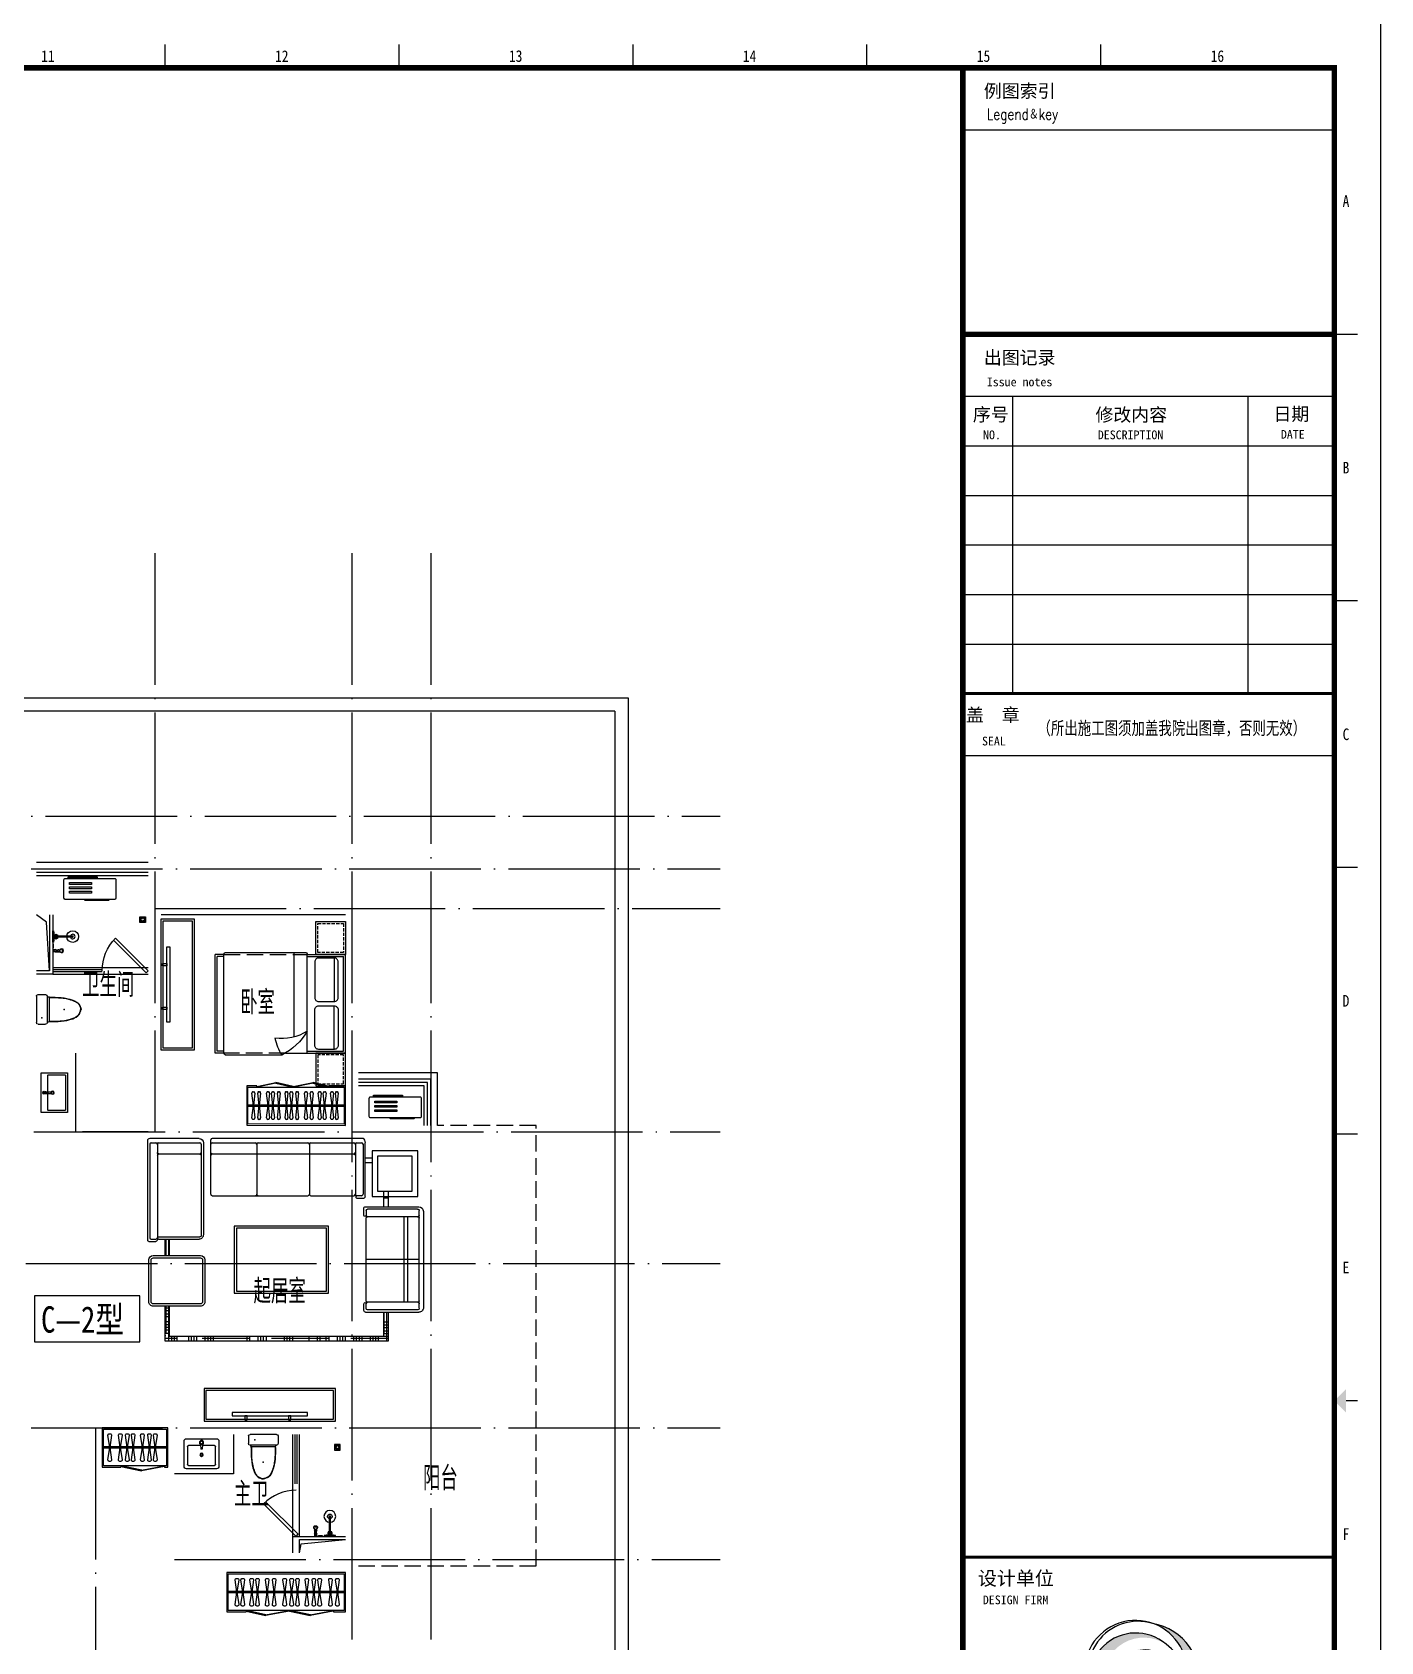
# Model space of a CAD drawing. Extents: x 921942 to 1159542, y -958603 to -790785.
# Drawn here: x 1020228 to 1040742, y -899172 to -874694 of the extents above; entities that cross this region are included whole.
import ezdxf
from ezdxf.enums import TextEntityAlignment as Align

# ---------------------------------------------------------------- set-up
doc = ezdxf.new("R2010")
doc.units = 0
doc.header["$LTSCALE"] = 1000
doc.header["$MEASUREMENT"] = 0
doc.linetypes.add('DASH', pattern=[0.35, 0.25, -0.1])
doc.linetypes.add('DOTE', pattern=[2.42, 2, -0.2, 0.02, -0.2])
doc.layers.get('0').update_dxf_attribs({"linetype": 'CONTINUOUS'})
for name, color, linetype in [('BALCONY', 6, 'CONTINUOUS'), ('DOTE', 1, 'DOTE'), ('FACE', 2, 'CONTINUOUS'), ('PUB_TEXT', 7, 'CONTINUOUS'), ('TT', 7, 'CONTINUOUS'), ('WINDOW', 4, 'CONTINUOUS'), ('厨卫', 8, 'CONTINUOUS'), ('图框', 255, 'CONTINUOUS'), ('家具', 8, 'CONTINUOUS'), ('看线', 2, 'CONTINUOUS'), ('空调', 8, 'CONTINUOUS'), ('管道', 8, 'CONTINUOUS'), ('造型墙', 55, 'CONTINUOUS')]:
    doc.layers.add(name, color=color, linetype=linetype)
doc.styles.add('SHEET1', font='romanc.shx', dxfattribs={"width": 0.65, "bigfont": 'tssdchn.shx'})
doc.styles.get("Standard").update_dxf_attribs({"font": 'GBENOR', "bigfont": 'GBCBIG'})
doc.styles.add('TKZ1', font='SIMHEI.TTF', dxfattribs={"width": 0.7})
doc.styles.add('图签栏', font='SimSun.ttf')
doc.styles.add('黑体', font='SIMHEI.TTF', dxfattribs={"width": 0.8})

# ---------------------------------------------------------------- blocks, each defined once
blk = doc.blocks.new('sderg fhfgjghj')
at = {"layer": '家具'}
blk.add_line((934, 186), (934, 206), dxfattribs=at)
at = {"layer": '家具', "color": 8}
for p, q in [((-553, -83), (1212, -84)), ((-553, -103), (1212, -104))]:
    blk.add_line(p, q, dxfattribs=at)
at = {"layer": '家具'}
for points in [[(-388, 196), (-40, 259), (-39, 250), (-386, 187)], [(276, 196), (-40, 259), (-42, 250), (274, 187)], [(278, 196), (640, 259), (642, 249), (280, 186)], [(934, 196), (640, 259), (638, 249), (932, 186)]]:
    blk.add_lwpolyline(points, close=True, dxfattribs=at)
for points in [[(-390, 187), (-390, 207), (-573, 207), (-573, -393), (1232, -394), (1232, 206), (934, 206)], [(-388, 187), (934, 186), (1212, 186), (1212, -374), (-553, -373), (-553, 187), (-388, 187)]]:
    blk.add_lwpolyline(points, dxfattribs=at)
at = {"layer": '家具', "color": 8}
for points in [[(-479, -280), (-452, -93), (-479, 93, -0.459921), (-459, 117), (-445, 117, -0.459921), (-425, 93), (-452, -93), (-425, -280, -0.459921), (-445, -303), (-459, -303, -0.459921)], [(-372, -280), (-346, -93), (-372, 93, -0.459921), (-353, 117), (-338, 117, -0.459921), (-319, 93), (-346, -93), (-319, -280, -0.459921), (-338, -303), (-353, -303, -0.459921)], [(-209, -280), (-182, -93), (-209, 93, -0.459921), (-189, 117), (-175, 117, -0.459921), (-155, 93), (-182, -93), (-155, -280, -0.459921), (-175, -303), (-189, -303, -0.459921)], [(-120, -280), (-93, -93), (-120, 93, -0.459921), (-100, 117), (-86, 117, -0.459921), (-66, 93), (-93, -93), (-66, -280, -0.459921), (-86, -303), (-100, -303, -0.459921)], [(-13, -280), (13, -93), (-13, 93, -0.459921), (6, 117), (21, 117, -0.459921), (40, 93), (13, -93), (40, -280, -0.459921), (21, -303), (6, -303, -0.459921)], [(128, -280), (155, -93), (128, 93, -0.459921), (148, 117), (162, 117, -0.459921), (182, 93), (155, -93), (182, -280, -0.459921), (162, -303), (148, -303, -0.459921)], [(217, -280), (244, -93), (217, 93, -0.459921), (236, 117), (251, 117, -0.459921), (270, 93), (244, -93), (270, -280, -0.459921), (251, -303), (236, -303, -0.459921)], [(323, -280), (350, -93), (323, 93, -0.459921), (343, 117), (357, 117, -0.459921), (377, 93), (350, -93), (377, -280, -0.459921), (357, -303), (343, -303, -0.459921)], [(483, -280), (510, -93), (483, 93, -0.459921), (503, 117), (518, 117, -0.459921), (537, 93), (510, -93), (537, -280, -0.459921), (518, -303), (503, -303, -0.459921)], [(590, -280), (617, -93), (590, 93, -0.459921), (610, 117), (624, 117, -0.459921), (644, 93), (617, -93), (644, -280, -0.459921), (624, -303), (610, -303, -0.459921)], [(737, -280), (764, -93), (737, 93, -0.459921), (757, 117), (771, 117, -0.459921), (791, 93), (764, -93), (791, -280, -0.459921), (771, -303), (757, -303, -0.459921)], [(826, -280), (852, -93), (826, 93, -0.459921), (845, 117), (860, 117, -0.459921), (879, 93), (852, -93), (879, -280, -0.459921), (860, -303), (845, -303, -0.459921)], [(961, -280), (988, -93), (961, 93, -0.459921), (981, 117), (995, 117, -0.459921), (1015, 93), (988, -93), (1015, -280, -0.459921), (995, -303), (981, -303, -0.459921)], [(1049, -280), (1076, -93), (1049, 93, -0.459921), (1069, 117), (1083, 117, -0.459921), (1103, 93), (1076, -93), (1103, -280, -0.459921), (1083, -303), (1069, -303, -0.459921)]]:
    blk.add_lwpolyline(points, format="xyb", close=True, dxfattribs=at)
blk = doc.blocks.new('asfsdgdfh')
at = {"layer": '厨卫'}
for p, q in [((-103, -121), (-103, -33)), ((-73, -121), (-73, -33))]:
    blk.add_line(p, q, dxfattribs=at)
blk.add_lwpolyline([(212, 214), (-388, 214), (-388, -186), (212, -186)], close=True, dxfattribs=at)
blk.add_lwpolyline([(-73, -86), (172, -86, 0.414214), (182, -76), (182, 174, 0.414214), (172, 184), (-348, 184, 0.414214), (-358, 174), (-358, -76, 0.414214), (-348, -86), (-103, -86)], format="xyb", dxfattribs=at)
for radius in [25, 20]:
    blk.add_circle((-88, -11), radius, dxfattribs=at)
for centre, radius, start, end in [((-88, -138), 23, 99.4881, 80.5119), ((-88, -138), 12.3, 106.4136, 73.5864), ((-88, -138), 10.7, 108.3951, 71.6049), ((218, -111), 310, 175.5082, 184.4918), ((-88, -87), 2.86, 0, 180), ((-88, -136), 2.86, 180, 0), ((-394, -111), 310, 355.5082, 4.4918)]:
    blk.add_arc(centre, radius, start, end, dxfattribs=at)
for centre in [(-88, -33), (-88, -42), (-88, -44)]:
    blk.add_ellipse(centre, major_axis=(-15.3, 0), ratio=0.448066, start_param=3.141593, end_param=6.283185, dxfattribs=at)
blk = doc.blocks.new('asfdgfhgfh')
at = {"layer": '厨卫', "lineweight": -3}
for p, q in [((-222, -50), (-222, -125)), ((-222, -72), (-192, -72)), ((-192, -50), (-192, -125)), ((-12, -37), (-12, -27)), ((4, -42), (4, -315)), ((14, -315), (14, -42)), ((31, -37), (31, -27))]:
    blk.add_line(p, q, dxfattribs=at)
at = {"layer": '厨卫', "color": 8}
for p, q in [((-6, -37), (-6, -27)), ((24, -34), (24, -27))]:
    blk.add_line(p, q, dxfattribs=at)
at = {"layer": '厨卫', "lineweight": -3}
for points in [[(-195, -40), (-195, -12), (-219, -12), (-219, -40)], [(-1, -27), (-46, -27), (-76, -22), (-76, -12)], [(-76, -12), (94, -12), (94, -22), (64, -27), (19, -27)], [(-19, -61), (-29, -61), (-29, -57), (-19, -57)], [(4, -82), (-19, -82), (-19, -37), (-6, -37)], [(24, -37), (37, -37), (37, -82), (14, -82)], [(37, -57), (47, -57), (47, -61), (37, -61)]]:
    blk.add_lwpolyline(points, dxfattribs=at)
for points in [[(-162, -12), (-162, -22), (-106, -22), (-106, -12)], [(40, -12), (40, -22), (-22, -22), (-22, -12)]]:
    blk.add_lwpolyline(points, close=True, dxfattribs=at)
at = {"layer": '厨卫', "color": 8}
for points in [[(4, -62), (-6, -62), (-6, -34), (-1, -34)], [(19, -34), (24, -34), (24, -62), (14, -62)]]:
    blk.add_lwpolyline(points, dxfattribs=at)
blk.add_lwpolyline([(19, -22), (19, -42), (-1, -42), (-1, -22)], close=True, dxfattribs=at)
for centre, radius in [((-207, -50), 15), ((-207, -99), 15), ((9, -315), 5)]:
    blk.add_circle(centre, radius, dxfattribs=at)
at = {"layer": '厨卫', "lineweight": -3}
blk.add_circle((9, -315), 89.5, dxfattribs=at)
for centre, start, end in [((-239, -119), 286.4181, 340.3267), ((-175, -119), 199.6733, 253.5819)]:
    blk.add_arc(centre, 17.7, start, end, dxfattribs=at)
at = {"layer": '厨卫', "color": 8}
for centre, radius, start, end in [((-207, -50), 17, 133.3359, 208.0725), ((-207, -99), 17, 151.9275, 28.0725), ((-207, -50), 17, 331.9275, 46.6641), ((9, -315), 35, 98.2132, 81.7868), ((9, -315), 9, 123.749, 56.251)]:
    blk.add_arc(centre, radius, start, end, dxfattribs=at)
at = {"layer": '厨卫', "lineweight": -3, "extrusion": (0, 0, -1)}
for centre, major_axis, ratio, start_param, end_param in [((-207, -147), (33.6, 0), 0.612909, -0.37962, 3.521213), ((-207, -138), (31.4, 0), 0.47884, -1.072899, 4.214492)]:
    blk.add_ellipse(centre, major_axis=major_axis, ratio=ratio, start_param=start_param, end_param=end_param, dxfattribs=at)
blk = doc.blocks.new('aswfdgdfh')
at = {"layer": '厨卫'}
blk.add_lwpolyline([(43, -43), (43, 43), (-43, 43), (-43, -43)], close=True, dxfattribs=at)
at = {"layer": '厨卫', "color": 8}
for points in [[(-33, 0), (-33, 1), (-17, 1), (-17, 0)], [(-24, 23), (-22, 24), (-11, 13), (-13, 12)], [(0, 33), (1, 33), (1, 17), (0, 17)], [(23, 24), (24, 22), (13, 11), (12, 13)], [(33, 0), (33, -1), (17, -1), (17, 0)], [(-23, -24), (-24, -22), (-13, -11), (-12, -13)], [(0, -33), (-1, -33), (-1, -17), (0, -17)], [(24, -23), (22, -24), (11, -13), (13, -12)]]:
    blk.add_lwpolyline(points, close=True, dxfattribs=at)
blk.add_circle((0, 0), 36.6, dxfattribs=at)
blk = doc.blocks.new('DR2045')
at = {"color": 0, "linetype": 'ByBlock'}
for p, q in [((0, 0), (-1.06, -1.06)), ((0, 0), (16.97, -16.97)), ((-1.06, -1.06), (15.91, -18.03))]:
    blk.add_line(p, q, dxfattribs=at)
blk.add_arc((0, 0), 24, 270, 315, dxfattribs=at)
blk = doc.blocks.new('asfdgfh')
at = {"layer": '厨卫', "ltscale": 100}
for p, q in [((-266, -207, 0), (-266, -92, 0)), ((159, -67, 0), (-241, -67, 0)), ((159, -232, 0), (-241, -232, 0)), ((145, -40, 0), (-228, -40, 0)), ((184, -207, 0), (184, -92, 0))]:
    blk.add_line(p, q, dxfattribs=at)
for centre, radius, start, end in [((-241, -92, 0), 25, 90, 180), ((-241, -207, 0), 25, 180, 270), ((-261, -39, 0), 33.7, 303.6157, 10.847), ((178, -39, 0), 33.9, 169.3113, 235.1347), ((159, -92, 0), 25, 0, 90), ((159, -207, 0), 25, 270, 0)]:
    blk.add_arc(centre, radius, start, end, dxfattribs=at)
for points, knots in [([(-227, -33, 0), (-227, 85, 0), (-226, 243, 0), (-137, 424, 0), (-69, 441, 0), (-41, 448, 0)], [0, 0, 0, 0, 355.24272, 473.249847, 556.576042, 556.576042, 556.576042, 556.576042]), ([(-222, -41, 0), (-222, -2, 0), (-222, 29, 0), (-220, 90, 0), (-219, 121, 0), (-213, 182, 0), (-208, 213, 0), (-198, 258, 0), (-194, 273, 0), (-187, 296, 0), (-184, 303, 0), (-180, 315, 0), (-179, 319, 0), (-176, 326, 0), (-174, 330, 0), (-170, 341, 0), (-167, 348, 0), (-160, 363, 0), (-156, 369, 0), (-148, 382, 0), (-143, 389, 0), (-134, 400, 0), (-129, 405, 0), (-121, 412, 0), (-118, 414, 0), (-112, 418, 0), (-109, 420, 0), (-102, 423, 0), (-99, 425, 0), (-92, 428, 0), (-89, 429, 0), (-78, 433, 0), (-71, 435, 0), (-56, 440, 0), (-48, 441, 0), (-40, 443, 0)], [0, 0, 0, 0, 92.762674, 92.762674, 185.525347, 185.525347, 278.288021, 278.288021, 324.669358, 324.669358, 347.860026, 347.860026, 359.45536, 359.45536, 371.050694, 371.050694, 394.241363, 394.241363, 417.432031, 417.432031, 440.6227, 440.6227, 463.813368, 463.813368, 475.408702, 475.408702, 487.004036, 487.004036, 498.599371, 498.599371, 510.194705, 510.194705, 533.385373, 533.385373, 556.576042, 556.576042, 556.576042, 556.576042]), ([(140, -40, 0), (140, -2, 0), (139, 29, 0), (138, 90, 0), (136, 121, 0), (130, 182, 0), (125, 213, 0), (115, 258, 0), (111, 273, 0), (104, 296, 0), (101, 303, 0), (97, 315, 0), (96, 319, 0), (93, 326, 0), (92, 330, 0), (87, 341, 0), (84, 348, 0), (77, 363, 0), (73, 369, 0), (65, 382, 0), (61, 389, 0), (51, 400, 0), (46, 405, 0), (38, 412, 0), (35, 414, 0), (29, 418, 0), (26, 420, 0), (20, 423, 0), (16, 425, 0), (10, 428, 0), (6, 429, 0), (-4, 433, 0), (-12, 435, 0), (-27, 440, 0), (-35, 441, 0), (-43, 443, 0)], [0, 0, 0, 0, 92.762674, 92.762674, 185.525347, 185.525347, 278.288021, 278.288021, 324.669358, 324.669358, 347.860026, 347.860026, 359.45536, 359.45536, 371.050694, 371.050694, 394.241363, 394.241363, 417.432031, 417.432031, 440.6227, 440.6227, 463.813368, 463.813368, 475.408702, 475.408702, 487.004036, 487.004036, 498.599371, 498.599371, 510.194705, 510.194705, 533.385373, 533.385373, 556.576042, 556.576042, 556.576042, 556.576042]), ([(145, -33, 0), (144, 85, 0), (143, 243, 0), (54, 424, 0), (-13, 441, 0), (-41, 448, 0)], [0, 0, 0, 0, 355.24272, 473.249847, 556.576042, 556.576042, 556.576042, 556.576042])]:
    blk.add_open_spline(points, degree=3, knots=knots, dxfattribs=at)
at = {"layer": '厨卫'}
for p in [(-42, 189, 0), (-171, -149, 0)]:
    blk.add_point(p, dxfattribs=at)
blk = doc.blocks.new('dgfgf')
at = {"layer": '家具'}
blk.add_lwpolyline([(7597, -62676), (7147, -62676), (7147, -63176), (7597, -63176), (7597, -62676), (7517, -62676)], dxfattribs=at)
at = {"layer": '家具', "color": 251, "linetype": 'DASH', "ltscale": 0.2}
blk.add_lwpolyline([(7567, -62706), (7177, -62706), (7177, -63146), (7567, -63146)], close=True, dxfattribs=at)
blk = doc.blocks.new('A$C72813290')
at = {"layer": '家具'}
for p, q in [((579, 2000), (0, 2000)), ((0, 500), (0, 2000)), ((30, 530), (30, 1970)), ((579, 1970), (30, 1970)), ((579, 500), (579, 2010)), ((1830, 2030), (599, 2030)), ((779, 753), (779, 2030)), ((1850, 500), (1850, 2000)), ((1850, 2000), (1980, 2000)), ((1850, 1970), (1950, 1970)), ((1950, 530), (1950, 1970)), ((1980, 500), (1980, 2000)), ((170, 1945), (170, 1283)), ((170, 555), (170, 1217)), ((912, 500), (0, 500)), ((579, 530), (30, 530)), ((1850, 530), (1950, 530)), ((1850, 500), (1980, 500)), ((1830, 470), (967, 470))]:
    blk.add_line(p, q, dxfattribs=at)
at = {"layer": '家具', "linetype": 'DASH'}
for p, q in [((1850, 2000), (579, 2000)), ((912, 500), (1850, 500))]:
    blk.add_line(p, q, dxfattribs=at)
at = {"layer": '家具'}
for points in [[(170, 1945), (405, 1945, -0.414214), (465, 1885), (465, 1343, -0.414214), (405, 1283), (170, 1283, -0.414214), (110, 1343), (110, 1885, -0.414214)], [(170, 555), (405, 555, 0.414214), (465, 615), (465, 1157, 0.414214), (405, 1217), (170, 1217, 0.414214), (110, 1157), (110, 615, 0.414214)]]:
    blk.add_lwpolyline(points, format="xyb", close=True, dxfattribs=at)
blk.add_lwpolyline([(579, 833, 0.180302), (1071, 725, -0.088637), (967, 470, 28871.271551)], format="xyb", dxfattribs=at)
for centre, radius, start, end in [((599, 2010), 20, 90, 180), ((1819, 2001), 30.7, 357.6884, 69.6917), ((1392, 1313), 944, 210.6075, 243.2773), ((1819, 499), 30.7, 290.3566, 2.3152)]:
    blk.add_arc(centre, radius, start, end, dxfattribs=at)
blk.add_blockref('dgfgf', (-7147, 65176), dxfattribs=at)
at = {"layer": '家具', "xscale": -1, "rotation": 180}
blk.add_blockref('dgfgf', (-7147, -62676), dxfattribs=at)
blk = doc.blocks.new('A$C2FB07499')
at = {"layer": '家具', "ltscale": 0.5}
blk.add_lwpolyline([(500, 0), (0, 0), (0, 2000), (500, 2000)], close=True, dxfattribs=at)
at = {"layer": '家具', "color": 251, "ltscale": 40}
for points in [[(470, 30), (30, 30), (30, 1970), (470, 1970)], [(368, 1572), (415, 1572), (415, 428), (368, 428)], [(415, 1381), (480, 1381), (480, 1343), (415, 1343)], [(415, 717), (480, 717), (480, 679), (415, 679)]]:
    blk.add_lwpolyline(points, close=True, dxfattribs=at)
blk = doc.blocks.new('A$C25AA54E1')
at = {"layer": '家具', "ltscale": 20}
for p, q in [((884, 2199), (884, 3017)), ((918, 3081), (3211, 3081)), ((3234, 2997), (3234, 3061)), ((3234, 2234), (3234, 2996)), ((3347, 3015), (3347, 1617)), ((3413, 3081), (4163, 3081)), ((4198, 3046), (4198, 1539)), ((1712, 2211), (1057, 2211)), ((3212, 2211), (1757, 2211)), ((1, 1972), (0, 511)), ((883, 2042), (71, 2042)), ((1012, 2176), (906, 2176)), ((906, 1914), (906, 2019)), ((871, 614), (872, 1868)), ((1443, 1750), (2878, 1750)), ((1443, 728), (1443, 1750)), ((2878, 1750), (2878, 728)), ((4024, 1551), (3413, 1551)), ((4047, 1574), (4047, 1539)), ((4175, 1516), (4070, 1516)), ((3325, 1234), (3325, 597)), ((4110, 1300), (3391, 1300)), ((4176, 597), (4176, 1234)), ((905, 463), (905, 568)), ((2878, 728), (1443, 728)), ((3391, 531), (4110, 531)), ((882, 440), (70, 440))]:
    blk.add_line(p, q, dxfattribs=at)
at = {"layer": '家具', "color": 8}
for p, q in [((918, 2994), (918, 2234)), ((1011, 3017), (942, 3017)), ((1034, 2994), (1034, 2234)), ((1711, 3017), (1058, 3017)), ((1734, 2996), (1734, 2234)), ((2511, 3017), (1758, 3017)), ((2534, 2996), (2534, 2234)), ((3211, 3017), (2558, 3017)), ((3380, 2996), (3380, 1606)), ((4070, 3017), (3403, 3017)), ((4047, 2994), (4047, 1574)), ((4140, 3017), (4070, 3017)), ((4163, 2994), (4163, 1574)), ((3211, 2846), (1058, 2846)), ((4025, 2846), (3403, 2846)), ((941, 2211), (1012, 2211)), ((64, 1915), (65, 1985)), ((88, 2008), (848, 2007)), ((503, 2041), (503, 2042)), ((603, 2178), (536, 2178)), ((871, 1984), (871, 1914)), ((65, 1869), (64, 1915)), ((64, 569), (65, 1872)), ((87, 1892), (849, 1891)), ((87, 1892), (849, 1891)), ((88, 1892), (848, 1891)), ((236, 592), (236, 1892)), ((293, 592), (293, 1892)), ((1476, 1717), (2845, 1717)), ((1476, 761), (1476, 1717)), ((2845, 1717), (2845, 761)), ((4047, 1584), (3402, 1584)), ((3876, 1551), (3876, 1303)), ((3918, 1551), (3918, 1302)), ((4140, 1551), (4070, 1551)), ((65, 1242), (871, 1241)), ((3360, 1234), (3360, 597)), ((4110, 1265), (3391, 1265)), ((4141, 597), (4141, 1234)), ((2845, 761), (1476, 761)), ((64, 499), (64, 569)), ((87, 592), (848, 591)), ((871, 498), (871, 568)), ((3391, 566), (4110, 566)), ((3930, 507), (3860, 507)), ((3876, 531), (3876, 0)), ((3918, 531), (3918, 128)), ((87, 476), (848, 475)), ((606, 292), (536, 292)), ((603, 250), (536, 250)), ((561, 440), (561, 0)), ((603, 440), (603, 128)), ((3918, 465), (3860, 465)), ((3930, 416), (3860, 416)), ((3930, 374), (3860, 374)), ((3918, 297), (3860, 297)), ((3930, 255), (3860, 255)), ((606, 208), (536, 208)), ((606, 158), (536, 158)), ((606, 116), (536, 116)), ((606, 74), (536, 74)), ((1105, 44), (536, 44)), ((606, 86), (603, 86)), ((686, 70), (686, 0)), ((728, 70), (728, 0)), ((770, 70), (770, 0)), ((812, 70), (812, 0)), ((938, 70), (938, 0)), ((979, 70), (979, 0)), ((1021, 70), (1021, 0)), ((1063, 70), (1063, 0)), ((1189, 70), (1189, 0)), ((1231, 70), (1231, 0)), ((1273, 70), (1273, 0)), ((1314, 70), (1314, 0)), ((1440, 70), (1440, 0)), ((2310, 44), (1440, 44)), ((1482, 70), (1482, 0)), ((1574, 70), (1574, 0)), ((1616, 70), (1616, 0)), ((1741, 70), (1741, 0)), ((1993, 70), (1993, 0)), ((2035, 70), (2035, 0)), ((2076, 70), (2076, 0)), ((2118, 70), (2118, 0)), ((2394, 70), (2394, 0)), ((2436, 70), (2436, 0)), ((2478, 70), (2478, 0)), ((2520, 70), (2520, 0)), ((2645, 70), (2645, 0)), ((3365, 44), (2645, 44)), ((2687, 70), (2687, 0)), ((3198, 70), (3198, 0)), ((3240, 70), (3240, 0)), ((3281, 70), (3281, 0)), ((3323, 70), (3323, 0)), ((3449, 70), (3449, 0)), ((3491, 70), (3491, 0)), ((3533, 70), (3533, 0)), ((3575, 70), (3575, 0)), ((3750, 70), (3750, 0)), ((3930, 44), (3750, 44)), ((3792, 70), (3792, 0)), ((3834, 70), (3834, 0)), ((3930, 213), (3860, 213)), ((3918, 171), (3860, 171)), ((3930, 122), (3860, 122)), ((3930, 86), (3918, 86))]:
    blk.add_line(p, q, dxfattribs=at)
at = {"layer": '家具'}
for p, q in [((781, 2780), (884, 2780)), ((781, 2709), (884, 2709)), ((536, 2283), (536, 2042)), ((606, 2283), (606, 2042)), ((3860, 1302), (3860, 1551)), ((3930, 1300), (3930, 1551)), ((3860, 70), (3860, 531)), ((3930, 0), (3930, 531)), ((536, 440), (536, 0)), ((606, 440), (606, 70)), ((606, 70), (3860, 70)), ((536, 0), (3930, 0))]:
    blk.add_line(p, q, dxfattribs=at)
at = {"layer": '家具', "ltscale": 20}
blk.add_lwpolyline([(781, 2895), (781, 2199), (85, 2199), (85, 2895)], close=True, dxfattribs=at)
at = {"layer": '家具', "color": 8}
blk.add_lwpolyline([(698, 2812), (698, 2282), (169, 2282), (169, 2812)], close=True, dxfattribs=at)
at = {"layer": '家具', "ltscale": 20, "extrusion": (0, 0, -1)}
for centre, major_axis, ratio, start_param, end_param in [((953, 3021), (-49.4, 49.4), 1, 5.45018, 6.544088), ((3211, 3058), (16.4, 16.4), 1, -0.785398, 0.696689), ((4163, 3046), (24.6, 24.6), 1, -0.785398, 0.785398), ((1012, 2234), (-16.2, 16.2), 1, 2.356194, 3.926991), ((1012, 2193), (12.7, 12.7), 0.942987, -0.815786, 2.325807), ((1057, 2234), (-16.2, 16.2), 1, 3.926991, 5.497787), ((1712, 2234), (-16.2, 16.2), 1, 2.356194, 3.926991), ((1757, 2234), (16.2, 16.2), 1, 2.356194, 3.926991), ((2512, 2234), (-16.2, 16.2), 1, 2.356194, 3.926991), ((2557, 2234), (16.2, 16.2), 1, 2.356194, 3.926991), ((3212, 2234), (-16.2, 16.2), 1, 2.356194, 3.926991), ((906, 2199), (16.2, 16.2), 1, 2.356194, 3.926991), ((4024, 1574), (16.2, 16.2), 1, 0.785398, 2.356194), ((4175, 1539), (-16.2, 16.2), 1, 2.356194, 3.926991)]:
    blk.add_ellipse(centre, major_axis=major_axis, ratio=ratio, start_param=start_param, end_param=end_param, dxfattribs=at)
at = {"layer": '家具', "color": 8, "extrusion": (0, 0, -1)}
for centre, major_axis, start_param, end_param in [((942, 2994), (16.4, 16.4), 3.926991, 5.497787), ((1011, 2994), (16.4, 16.4), -0.785398, 0.785398), ((1058, 2994), (16.4, 16.4), 3.926991, 5.497787), ((1711, 2994), (-16.4, 16.4), 0.785398, 2.267485), ((1758, 2994), (16.4, 16.4), 4.0157, 5.497787), ((2511, 2994), (-16.4, 16.4), 0.785398, 2.267485), ((2558, 2994), (16.4, 16.4), 4.0157, 5.497787), ((3211, 2994), (-16.4, 16.4), 0.785398, 2.267485), ((3403, 2994), (16.4, 16.4), 4.0157, 5.497787), ((4023, 2994), (16.4, 16.4), -0.785398, 0.785398), ((4070, 2994), (-16.4, 16.4), 5.497787, 7.068583), ((4140, 2994), (16.4, 16.4), -0.785398, 0.785398), ((1058, 2869), (-16.4, 16.4), 3.926991, 5.409078), ((3211, 2822), (16.4, 16.4), -0.785398, 0.696689), ((3403, 2869), (-16.4, 16.4), 3.926991, 5.409078), ((4025, 2822), (-16.4, 16.4), 0.785398, 2.267485), ((941, 2234), (16.2, 16.2), 2.356194, 3.926991), ((4070, 1574), (16.2, 16.2), 2.356194, 3.926991), ((4140, 1574), (-16.2, 16.2), 2.356194, 3.926991)]:
    blk.add_ellipse(centre, major_axis=major_axis, ratio=1, start_param=start_param, end_param=end_param, dxfattribs=at)
at = {"layer": '家具', "ltscale": 20}
for centre, major_axis, ratio, start_param, end_param in [((3413, 3015), (-46.6, 46.6), 1, -0.785398, 0.785398), ((71, 1972), (49.7, 49.7), 1, 0.785398, 2.356194), ((883, 2019), (-16.2, 16.2), 1, 3.925825, 5.496622), ((848, 1914), (-16.2, 16.2), 1, 2.355029, 3.925825), ((849, 1868), (16.2, 16.2), 1, 5.496622, 7.067418), ((849, 1868), (16.2, 16.2), 1, 5.496622, 7.067418), ((889, 1914), (12.4, 12.4), 0.984307, 2.347446, 5.489038), ((3413, 1617), (46.6, 46.6), 1, 2.356194, 3.926991), ((4070, 1539), (16.2, 16.2), 1, 2.356194, 3.926991), ((3391, 1234), (-46.6, 46.6), 1, -0.785398, 0.785398), ((4110, 1234), (46.6, 46.6), 1, 5.497787, 7.068583), ((70, 511), (49.7, 49.7), 1, 2.356194, 3.926991), ((848, 614), (-16.2, 16.2), 1, 2.355029, 3.925825), ((848, 568), (-16.2, 16.2), 1, 3.925825, 5.496622), ((888, 568), (12.4, 12.4), 0.984309, -0.794147, 2.347446), ((3391, 597), (46.6, 46.6), 1, 2.356194, 3.926991), ((4110, 597), (-46.6, 46.6), 1, 2.356194, 3.926991), ((882, 463), (-16.2, 16.2), 1, 2.355029, 3.925825)]:
    blk.add_ellipse(centre, major_axis=major_axis, ratio=ratio, start_param=start_param, end_param=end_param, dxfattribs=at)
at = {"layer": '家具', "color": 8}
for centre, major_axis, start_param, end_param in [((1058, 2822), (16.4, 16.4), 0.785398, 2.267485), ((3211, 2869), (16.4, 16.4), 3.926991, 5.409078), ((3403, 2822), (16.4, 16.4), 0.785398, 2.267485), ((4025, 2869), (16.4, 16.4), 3.926991, 5.409078), ((88, 1985), (-16.4, 16.4), -0.786564, 0.784233), ((848, 1985), (16.2, 16.2), 5.496622, 7.067418), ((88, 1915), (16.4, 16.4), 2.355029, 3.925825), ((88, 1869), (-16.4, 16.4), -0.786564, 0.784233), ((89, 1869), (-16.4, 16.4), -0.697854, 0.784233), ((89, 1869), (16.4, 16.4), 0.872942, 2.355029), ((89, 1915), (-16.4, 16.4), 0.784233, 2.266319), ((89, 1915), (-16.4, 16.4), 0.784233, 2.266319), ((3402, 1606), (15.5, 15.5), 2.356194, 3.926991), ((3391, 1234), (-22, 22), -0.785398, 0.785398), ((4110, 1234), (22, 22), 5.497787, 7.068583), ((87, 615), (16.4, 16.4), 2.355029, 3.925825), ((87, 569), (-16.4, 16.4), -0.786564, 0.784233), ((87, 499), (-16.4, 16.4), 0.784233, 2.355029), ((848, 498), (-16.2, 16.2), 2.355029, 3.925825), ((3391, 597), (22, 22), 2.356194, 3.926991), ((4110, 597), (-22, 22), 2.356194, 3.926991)]:
    blk.add_ellipse(centre, major_axis=major_axis, ratio=1, start_param=start_param, end_param=end_param, dxfattribs=at)
blk = doc.blocks.new('dfdsf')
at = {"layer": '家具'}
for p, q in [((-6119, -27345), (-6119, -27726)), ((-5626, -27307), (-6081, -27307)), ((-5588, -27726), (-5588, -27345)), ((-6081, -27765), (-5626, -27765))]:
    blk.add_line(p, q, dxfattribs=at)
at = {"layer": '家具', "color": 8}
for p, q in [((-6049, -27409), (-5869, -27409)), ((-5872, -27364), (-5886, -27364)), ((-5867, -27351), (-5876, -27341)), ((-5867, -27377), (-5876, -27387)), ((-5870, -27392), (-5866, -27466)), ((-5854, -27345), (-5854, -27332)), ((-5854, -27383), (-5854, -27396)), ((-5837, -27392), (-5841, -27466)), ((-5831, -27341), (-5840, -27350)), ((-5831, -27387), (-5840, -27377)), ((-5838, -27409), (-5658, -27409)), ((-5835, -27364), (-5821, -27364)), ((-6068, -27695), (-6068, -27428)), ((-5866, -27466), (-5841, -27466)), ((-5639, -27428), (-5639, -27695)), ((-5658, -27714), (-6049, -27714))]:
    blk.add_line(p, q, dxfattribs=at)
for centre, radius in [((-5854, -27364), 32.3), ((-5854, -27364), 18.8), ((-5855, -27549), 25.4), ((-5855, -27549), 16)]:
    blk.add_circle(centre, radius, dxfattribs=at)
at = {"layer": '家具'}
for centre, start, end in [((-6081, -27345), 90, 180), ((-5626, -27345), 0, 90), ((-6081, -27726), 180, 270), ((-5626, -27726), 270, 0)]:
    blk.add_arc(centre, 38.1, start, end, dxfattribs=at)
at = {"layer": '家具', "color": 8}
for centre, start, end in [((-6049, -27428), 90, 180), ((-5658, -27428), 0, 90), ((-6049, -27695), 180, 270), ((-5658, -27695), 270, 0)]:
    blk.add_arc(centre, 19.1, start, end, dxfattribs=at)
blk = doc.blocks.new('空调机')
at = {"layer": '空调', "color": 8}
for p, q in [((2416486, -275315), (2416486, -275325)), ((2416849, -275305), (2416496, -275305)), ((2416859, -275325), (2416859, -275315))]:
    blk.add_line(p, q, dxfattribs=at)
blk.add_lwpolyline([(2416186, -275325), (2416946, -275325, -0.414214), (2416966, -275345), (2416966, -275615, -0.414214), (2416946, -275635), (2416186, -275635, -0.414214), (2416166, -275615), (2416166, -275345, -0.414214)], format="xyb", close=True, dxfattribs=at)
for points in [[(2416256, -275445), (2416592, -275445), (2416592, -275416), (2416256, -275416)], [(2416256, -275511), (2416592, -275511), (2416592, -275482), (2416256, -275482)], [(2416256, -275577), (2416592, -275577), (2416592, -275548), (2416256, -275548)], [(2416235, -275664), (2416675, -275664), (2416675, -275649), (2416235, -275649)]]:
    blk.add_lwpolyline(points, close=True, dxfattribs=at)
for centre, start, end in [((2416496, -275315), 90, 180), ((2416849, -275315), 0, 90)]:
    blk.add_arc(centre, 10, start, end, dxfattribs=at)
blk = doc.blocks.new('A$C790473E3')
at = {"layer": 'FACE'}
blk.add_hatch(color=256, dxfattribs=at).paths.add_polyline_path([(12277, 22805, -0.4358242), (25158, 38243, 0.4034982), (8203, 25238, -0.6154452), (35207, 40694, 0.9131699), (6565, 13084, -0.1859392), (0, 27582, 2.2949898), (29364, 49669, -0.7433742), (29147, 8589, 0.2704113), (38508, 20344, -0.4456628), (20141, 12365, -0.3262317)])
h = blk.add_hatch(dxfattribs=at)
h.set_pattern_fill('ANSI31', color=256, scale=6118.035339, style=0)
h.set_pattern_definition([(45, (-835537.9, 198731.2), (-540.76303, 540.76303), [])])
h.paths.add_polyline_path([(34441, 22970, 1.0074548), (12277, 22805, 0.9926004)])
h.paths.add_polyline_path([(18828, 25457, -1), (32328, 25457, -1)], flags=16)
blk.add_circle((23359, 22970), 11082, dxfattribs=at)
at = {"layer": 'FACE', "color": 2}
blk.add_circle((25578, 25457), 6750, dxfattribs=at)
for centre, radius, start, end in [((24948, 24977), 25084, 174.038692, 79.861542), ((23075, 29161), 21450, 286.445455, 72.950093), ((22142, 25587), 19974, 49.145957, 218.751509), ((25605, 26152), 17427, 56.564441, 183.004516), ((23426, 22946), 15395, 83.539592, 171.435544), ((25891, 24539), 13724, 93.061268, 187.256224), ((23359, 22970), 11082, 253.122954, 180.85108), ((22101, 28855), 22137, 183.29715, 225.430105), ((25737, 24611), 13464, 245.440082, 341.523102), ((23754, 22488), 14908, 291.206809, 351.732962)]:
    blk.add_arc(centre, radius, start, end, dxfattribs=at)
blk = doc.blocks.new('图框2')
at = {"layer": '图框', "color": 0}
for p, q in [((84100, 0), (84100, 59400)), ((57912, 58900), (57912, 58400)), ((62950, 58900), (62950, 58400)), ((67988, 58900), (67988, 58400)), ((73025, 58900), (73025, 58400)), ((78062, 58900), (78062, 58400)), ((75100, 57067), (83100, 57067)), ((75100, 52660), (83100, 52660)), ((83600, 52660), (83100, 52660)), ((75100, 51327), (83100, 51327)), ((76167, 51327), (76167, 44927)), ((81233, 51327), (81233, 44927)), ((75100, 50260), (83100, 50260)), ((75100, 49193), (83100, 49193)), ((75100, 48127), (83100, 48127)), ((75100, 47060), (83100, 47060)), ((83600, 46920), (83100, 46920)), ((75100, 45993), (83100, 45993)), ((75100, 44927), (83100, 44927)), ((75100, 43593), (83100, 43593)), ((75100, 43593), (83100, 43593)), ((83600, 41180), (83100, 41180)), ((83600, 35440), (83100, 35440))]:
    blk.add_line(p, q, dxfattribs=at)
at = {"layer": '图框', "color": 0, "const_width": 120}
blk.add_lwpolyline([(83100, 58400), (2500, 58400), (2500, 1000), (83100, 1000)], close=True, dxfattribs=at)
at = {"layer": '图框', "color": 0}
for points, const_width in [([(75100, 58400), (75100, 1000)], 120), ([(75100, 52660), (83100, 52660)], 120), ([(75100, 44927), (83100, 44927)], 66.7), ([(83350, 29700), (83600, 29700)], 30), ([(75100, 26333), (83100, 26333)], 66.7), ([(75100, 26333), (83100, 26333)], 60)]:
    blk.add_lwpolyline(points, dxfattribs=dict(at, const_width=const_width))
blk.add_solid([(83350, 29450), (83350, 29950), (83100, 29700)], dxfattribs=at)
at = {"layer": '图框', "color": 0, "linetype": 'ByBlock', "xscale": 0.04999999701976776, "yscale": 0.05000000447034836, "zscale": 0.05}
blk.add_blockref('A$C790473E3', (77715, 22421), dxfattribs=at)
at = {"layer": '图框', "color": 0, "style": 'TKZ1', "width": 0.85}
for s, p in [('11', (55394, 58650)), ('12', (60431, 58650)), ('13', (65469, 58650)), ('14', (70506, 58650)), ('15', (75544, 58650)), ('16', (80581, 58650)), ('A', (83350, 55530)), ('B', (83350, 49790)), ('C', (83350, 44050)), ('D', (83350, 38310)), ('E', (83350, 32570)), ('F', (83350, 26830))]:
    blk.add_text(s, height=250, dxfattribs=at).set_placement(p, align=Align.MIDDLE)
at = {"layer": '图框', "color": 0, "style": '图签栏'}
for s, height, p in [('例图索引', 282.8, (75551, 57759)), ('出图记录', 282.8, (75551, 52019)), ('Issue notes', 188.55, (75615, 51542)), ('序号', 282.8, (75315, 50792)), ('修改内容', 282.8, (77955, 50787)), ('日期', 282.8, (81788, 50803)), ('DATE', 188.6, (81948, 50413)), ('NO.', 188.6, (75534, 50402)), ('DESCRIPTION', 188.55, (78005, 50402)), ('盖  章', 282.8, (75167, 44324)), ('SEAL', 188.6, (75511, 43809)), ('DESIGN FIRM', 188.55, (75529, 25318))]:
    blk.add_text(s, height=height, dxfattribs=at).set_placement(p)
at = {"layer": '图框', "color": 0}
for s, height, style, width, p in [('Legend＆key', 240, 'SHEET1', 0.8, (75615, 57282)), ('（所出施工图须加盖我院出图章，否则无效）', 282.83, '图签栏', 0.75, (76705, 44040))]:
    blk.add_text(s, height=height, dxfattribs=dict(at, style=style, width=width)).set_placement(p)
at = {"layer": '图框', "color": 0, "style": '图签栏'}
blk.add_text('设计单位', height=300, dxfattribs=at).set_placement((76241, 25883), align=Align.MIDDLE)

msp = doc.modelspace()

# ---------------------------------------------------------------- linework, layer by layer
at = {"layer": 'BALCONY', "color": 8}
for p, q in [((1020292, -887318), (1021992, -887318)), ((1020292, -887518), (1021992, -887518))]:
    msp.add_line(p, q, dxfattribs=at)
at = {"layer": 'BALCONY'}
for p, q in [((1020292, -887418), (1021992, -887418)), ((1020292, -887468), (1021992, -887468))]:
    msp.add_line(p, q, dxfattribs=at)
at = {"layer": 'BALCONY', "color": 8}
for points in [[(1026392, -891318), (1026392, -890518), (1025192, -890518)], [(1026192, -891318), (1026192, -890718), (1025192, -890718)]]:
    msp.add_lwpolyline(points, dxfattribs=at)
at = {"layer": 'BALCONY'}
for points in [[(1026292, -891318), (1026292, -890618), (1025192, -890618)], [(1026242, -891318), (1026242, -890668), (1025192, -890668)]]:
    msp.add_lwpolyline(points, dxfattribs=at)
at = {"layer": 'DOTE', "linetype": 'DOTE'}
for p, q in [((1022092, -882618), (1022092, -891418)), ((1025092, -882618), (1025092, -909718)), ((1026292, -882618), (1026292, -909718)), ((991392, -886618), (1030692, -886618)), ((1017792, -887418), (1030692, -887418)), ((1022092, -888018), (1030692, -888018)), ((1012992, -891418), (1030692, -891418)), ((1003192, -893418), (1030692, -893418)), ((1017792, -895918), (1030692, -895918)), ((1021192, -895918), (1021192, -909718)), ((1022392, -897918), (1030692, -897918))]:
    msp.add_line(p, q, dxfattribs=at)
at = {"layer": 'PUB_TEXT'}
msp.add_lwpolyline([(1021864, -893908), (1020264, -893908), (1020264, -894608), (1021864, -894608)], close=True, dxfattribs=at)
at = {"layer": 'WINDOW'}
msp.add_line((1021992, -891418), (1020992, -891418), dxfattribs=at)
at = {"layer": '厨卫', "color": 3}
for p, q in [((1020542, -888918), (1021992, -888918)), ((1020542, -889018), (1021992, -889018)), ((1024192, -897568), (1024192, -896018)), ((1024292, -897568), (1024292, -896018))]:
    msp.add_line(p, q, dxfattribs=at)
at = {"layer": '厨卫', "linetype": 'ByBlock'}
for p, q in [((1021292, -888953), (1020542, -888953)), ((1021292, -888983), (1020542, -888983)), ((1024227, -896768), (1024227, -896018)), ((1024257, -896768), (1024257, -896018))]:
    msp.add_line(p, q, dxfattribs=at)
at = {"layer": '厨卫'}
msp.add_line((1020892, -891418), (1020892, -890218), dxfattribs=at)
msp.add_lwpolyline([(1023292, -896018), (1023292, -896618), (1022392, -896618)], dxfattribs=at)
at = {"layer": '家具', "color": 8}
for p, q in [((1022272, -896208), (1021312, -896207)), ((1022272, -896228), (1021312, -896227))]:
    msp.add_line(p, q, dxfattribs=at)
at = {"layer": '家具'}
msp.add_line((1021575, -896497), (1021575, -896517), dxfattribs=at)
for points in [[(1022239, -896497), (1022239, -896517), (1022292, -896518), (1022292, -895918), (1021292, -895917), (1021292, -896517), (1021575, -896517)], [(1022238, -896497), (1021590, -896497), (1021312, -896497), (1021312, -895937), (1022272, -895938), (1022272, -896498), (1022238, -896497)]]:
    msp.add_lwpolyline(points, dxfattribs=at)
at = {"layer": '家具', "color": 8}
for points in [[(1021435, -896031), (1021408, -896218), (1021435, -896404, -0.459921), (1021415, -896428), (1021401, -896428, -0.459921), (1021381, -896404), (1021408, -896218), (1021381, -896031, -0.459921), (1021401, -896008), (1021415, -896008, -0.459921)], [(1021595, -896031), (1021568, -896218), (1021595, -896404, -0.459921), (1021575, -896428), (1021561, -896428, -0.459921), (1021541, -896404), (1021568, -896218), (1021541, -896031, -0.459921), (1021561, -896008), (1021575, -896008, -0.459921)], [(1021702, -896031), (1021675, -896218), (1021702, -896404, -0.459921), (1021682, -896428), (1021668, -896428, -0.459921), (1021648, -896404), (1021675, -896218), (1021648, -896031, -0.459921), (1021668, -896008), (1021682, -896008, -0.459921)], [(1021790, -896031), (1021763, -896218), (1021790, -896404, -0.459921), (1021771, -896428), (1021756, -896428, -0.459921), (1021737, -896404), (1021763, -896218), (1021737, -896031, -0.459921), (1021756, -896008), (1021771, -896008, -0.459921)], [(1021932, -896031), (1021905, -896218), (1021932, -896404, -0.459921), (1021912, -896428), (1021898, -896428, -0.459921), (1021878, -896404), (1021905, -896218), (1021878, -896031, -0.459921), (1021898, -896008), (1021912, -896008, -0.459921)], [(1022039, -896031), (1022012, -896218), (1022039, -896404, -0.459921), (1022019, -896428), (1022005, -896428, -0.459921), (1021985, -896404), (1022012, -896218), (1021985, -896031, -0.459921), (1022005, -896008), (1022019, -896008, -0.459921)], [(1022127, -896031), (1022100, -896218), (1022127, -896404, -0.459921), (1022107, -896428), (1022093, -896428, -0.459921), (1022073, -896404), (1022100, -896218), (1022073, -896031, -0.459921), (1022093, -896008), (1022107, -896008, -0.459921)]]:
    msp.add_lwpolyline(points, format="xyb", close=True, dxfattribs=at)
at = {"layer": '家具'}
for points in [[(1021575, -896507), (1021892, -896570), (1021894, -896561), (1021577, -896498)], [(1022239, -896507), (1021892, -896570), (1021890, -896561), (1022237, -896498)]]:
    msp.add_lwpolyline(points, close=True, dxfattribs=at)
at = {"layer": '看线'}
msp.add_line((1024992, -888118), (1022192, -888118), dxfattribs=at)
at = {"layer": '看线', "linetype": 'DASH'}
msp.add_lwpolyline([(1025192, -898018), (1027892, -898018), (1027892, -891318), (1026392, -891318)], dxfattribs=at)
at = {"layer": '管道'}
for points in [[(1020542, -888118), (1020542, -889018), (1020292, -889018)], [(1020492, -888118), (1020492, -888968), (1020292, -888968)], [(1020492, -888968), (1020445, -888228), (1020292, -888118)], [(1024192, -897818), (1024192, -897568), (1024992, -897568)], [(1024292, -897818), (1024292, -897618), (1024992, -897618)], [(1024292, -897818), (1024319, -897682), (1024992, -897618)]]:
    msp.add_lwpolyline(points, dxfattribs=at)
at = {"layer": '造型墙'}
for points in [[(1012892, -889118), (1012892, -884818), (1029292, -884818), (1029292, -909918), (1024042, -909918)], [(1029092, -885018), (1013092, -885018), (1013092, -889118)], [(1029092, -885018), (1029092, -909718), (1024042, -909718)]]:
    msp.add_lwpolyline(points, dxfattribs=at)

# ---------------------------------------------------------------- block references
at = {"layer": '厨卫', "xscale": -1}
for name, p, rotation in [('aswfdgdfh', (1021909, -888188), 270), ('asfdgfh', (1020524, -889513, 0), 270), ('asfsdgdfh', (1020550, -890733), 270), ('asfdgfh', (1023784, -896249, 0), 180), ('asfdgfhgfh', (1024747, -897579), 180)]:
    msp.add_blockref(name, p, dxfattribs=dict(at, rotation=rotation))
at = {"layer": '厨卫', "rotation": 90}
msp.add_blockref('asfdgfhgfh', (1020530, -888456), dxfattribs=at)
at = {"layer": '厨卫', "linetype": 'ByBlock', "yscale": 29.16666666674428, "zscale": 29.16666666670181}
for p, xscale, rotation in [((1021992, -888968), -29.16666666674428, 270), ((1024242, -897568), 29.16666666674428, 180)]:
    msp.add_blockref('DR2045', p, dxfattribs=dict(at, xscale=xscale, rotation=rotation))
at = {"layer": '厨卫'}
msp.add_blockref('aswfdgdfh', (1024872, -896212), dxfattribs=at)
at = {"layer": '图框', "color": 0, "linetype": 'ByBlock', "xscale": 0.7063020216301084, "yscale": 0.7063020213972777, "zscale": 0.7063020214030876}
msp.add_blockref('图框2', (981342, -916483), dxfattribs=at)
at = {"layer": '家具', "rotation": 180}
for name, p in [('A$C2FB07499', (1022692, -888176)), ('sderg fhfgjghj', (1024419, -898511))]:
    msp.add_blockref(name, p, dxfattribs=at)
at = {"layer": '家具'}
for name, p, xscale in [('A$C72813290', (1024992, -890718), -1), ('sderg fhfgjghj', (1023968, -890924), 0.8307000000495464), ('A$C25AA54E1', (1026179, -894599), -1)]:
    msp.add_blockref(name, p, dxfattribs=dict(at, xscale=xscale))
at = {"layer": '家具', "xscale": -1}
for name, p, rotation in [('A$C2FB07499', (1024842, -895318), 90), ('dfdsf', (1016950, -868777), 5.336083575002704e-08)]:
    msp.add_blockref(name, p, dxfattribs=dict(at, rotation=rotation))
at = {"layer": '空调', "xscale": -1, "rotation": 180}
for p in [(-1395460, -1163202), (-1390816, -1166525)]:
    msp.add_blockref('空调机', p, dxfattribs=at)

# ---------------------------------------------------------------- texts
at = {"layer": 'PUB_TEXT', "style": '黑体', "width": 0.8}
msp.add_text('C—2型', height=400, dxfattribs=at).set_placement((1020363, -894470))
at = {"layer": 'TT', "color": 0, "linetype": 'Continuous'}
for s, p in [('卫生间', (1020988, -889366)), ('卧室', (1023392, -889633)), ('起居室', (1023595, -894025)), ('阳台', (1026173, -896869)), ('主卫', (1023297, -897111))]:
    msp.add_text(s, height=367.5, dxfattribs=at).set_placement(p)

doc.saveas('drawing.dxf')
